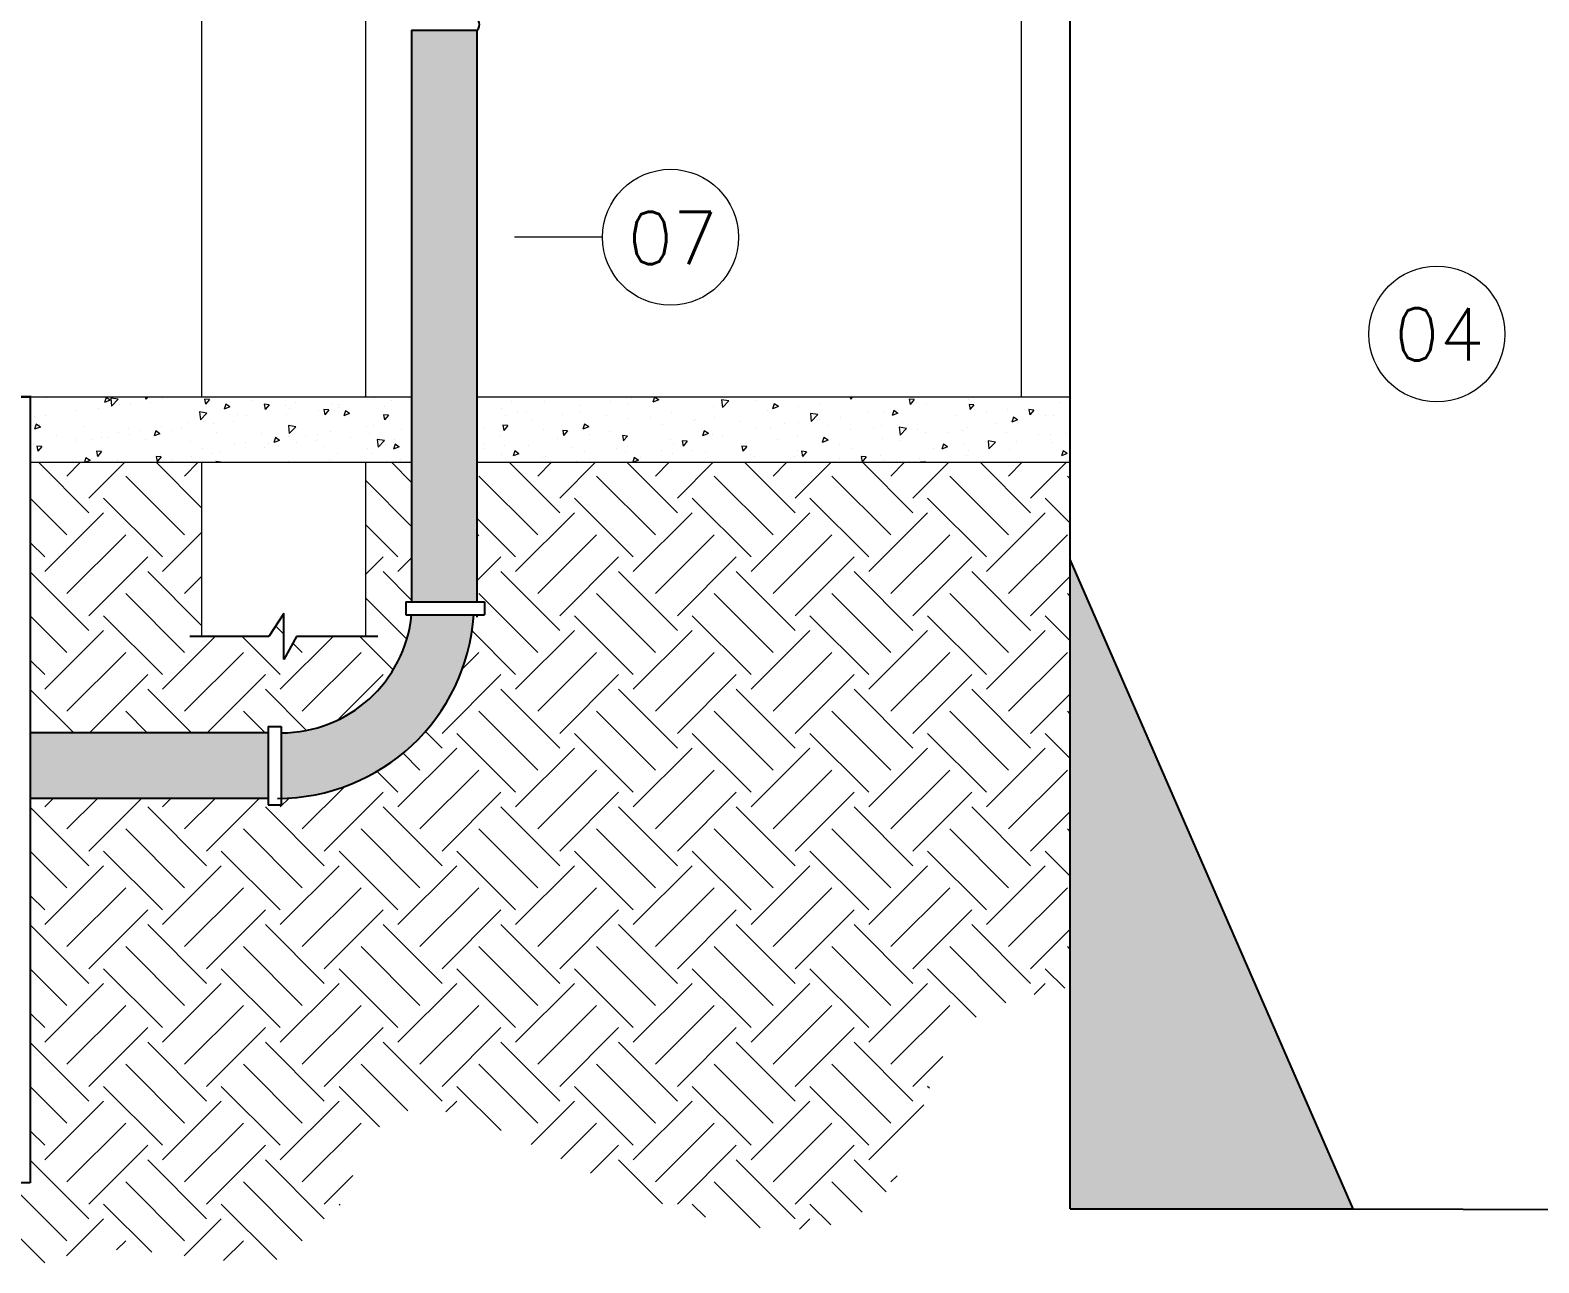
# Model space of a CAD drawing. Extents: x 2368 to 5238, y 905 to 1916.
# Drawn here: x 2371.628 to 2376.232, y 905.723 to 909.487 of the extents above; entities that cross this region are included whole.
import ezdxf

# ---------------------------------------------------------------- set-up
doc = ezdxf.new("R2010")
doc.units = 0
doc.header["$LTSCALE"] = 10
doc.layers.get('0').update_dxf_attribs({"linetype": 'CONTINUOUS'})
doc.layers.add('alvenaria', color=2, linetype='CONTINUOUS', lineweight=15)
doc.layers.add('TEXTO', color=2, linetype='CONTINUOUS', lineweight=15)
doc.layers.add('Caixa de Passagem', color=1, linetype='CONTINUOUS')
doc.layers.add('ELETRODUTO', color=150, linetype='CONTINUOUS')
doc.styles.add('CP', font='simplex.shx')

msp = doc.modelspace()

# ---------------------------------------------------------------- hatches: boundary and pattern name
h = msp.add_hatch(color=210)
h.dxf.hatch_style = 1
h.paths.add_polyline_path([(2375.6658, 917.612), (2374.8024, 917.612), (2374.8024, 915.6304)])
h.paths.add_polyline_path([(2374.8024, 907.8703), (2374.8024, 905.8887), (2375.6658, 905.8887)])
h = msp.add_hatch(color=8)
h.dxf.hatch_style = 1
h.set_gradient(color1=(99, 100, 102), name='CYLINDER')
h.paths.add_polyline_path([(2372.9924, 909.4867), (2372.7924, 909.4867), (2372.7924, 907.7412), (2372.9924, 907.7412)])
h = msp.add_hatch(color=8)
h.dxf.hatch_style = 1
h.set_gradient(color1=(99, 100, 102), name='CYLINDER')
h.paths.add_polyline_path([(2372.982, 907.7012), (2372.7923, 907.7012, -0.38517), (2372.3943, 907.3412), (2372.3943, 907.1414, 0.389475)])
h = msp.add_hatch(color=8)
h.dxf.hatch_style = 1
h.set_gradient(color1=(99, 100, 102), name='CYLINDER')
h.paths.add_polyline_path([(2372.3543, 907.3412), (2371.6288, 907.3412), (2371.6288, 907.1412), (2372.3543, 907.1412)])

# ---------------------------------------------------------------- linework, layer by layer
at = {"color": 210}
for p, q in [((2374.8024, 905.8887), (2374.8024, 917.612)), ((2375.6658, 905.8887), (2374.8024, 907.8703)), ((2374.8024, 905.8887), (2375.6658, 905.8887)), ((2375.6658, 905.8887), (2390.1802, 905.8302))]:
    msp.add_line(p, q, dxfattribs=at)
at = {"color": 244, "linetype": 'Continuous', "lineweight": 20, "true_color": 0x991b1e}
for p, q in [((2371.8076, 908.0133), (2371.6533, 908.1676)), ((2371.7402, 908.1255), (2371.7823, 908.1676)), ((2371.8076, 908.0582), (2371.917, 908.1676)), ((2372.1524, 908.0277), (2372.0125, 908.1676)), ((2372.0994, 908.1255), (2372.1415, 908.1676)), ((2372.7924, 908.1061), (2372.7309, 908.1676)), ((2372.9924, 908.1654), (2372.9946, 908.1676)), ((2373.2444, 908.0133), (2373.0901, 908.1676)), ((2373.1771, 908.1255), (2373.2191, 908.1676)), ((2373.2444, 908.0582), (2373.3538, 908.1676)), ((2373.6036, 908.0133), (2373.4493, 908.1676)), ((2373.5363, 908.1255), (2373.5783, 908.1676)), ((2373.6036, 908.0582), (2373.713, 908.1676)), ((2373.9628, 908.0133), (2373.8086, 908.1676)), ((2373.8955, 908.1255), (2373.9375, 908.1676)), ((2373.9628, 908.0582), (2374.0722, 908.1676)), ((2374.3221, 908.0133), (2374.1678, 908.1676)), ((2374.2547, 908.1255), (2374.2967, 908.1676)), ((2374.3221, 908.0582), (2374.4314, 908.1676)), ((2374.6813, 908.0133), (2374.527, 908.1676)), ((2374.6139, 908.1255), (2374.656, 908.1676)), ((2374.6813, 908.0582), (2374.7907, 908.1676)), ((2372.0994, 907.9459), (2371.9198, 908.1255)), ((2372.7924, 907.9714), (2372.6524, 908.1114)), ((2373.1771, 907.9459), (2372.9975, 908.1255)), ((2373.5363, 907.9459), (2373.3567, 908.1255)), ((2373.8955, 907.9459), (2373.7159, 908.1255)), ((2374.2547, 907.9459), (2374.0751, 908.1255)), ((2374.6139, 907.9459), (2374.4343, 908.1255)), ((2374.8024, 908.1167), (2374.7935, 908.1255)), ((2371.7402, 907.9459), (2371.6288, 908.0574)), ((2372.0321, 907.8786), (2371.8525, 908.0582)), ((2373.4689, 907.8786), (2373.2893, 908.0582)), ((2373.8281, 907.8786), (2373.6485, 908.0582)), ((2374.1874, 907.8786), (2374.0077, 908.0582)), ((2374.5466, 907.8786), (2374.367, 908.0582)), ((2374.8024, 907.9819), (2374.7262, 908.0582)), ((2371.6729, 907.8337), (2371.8525, 908.0133)), ((2373.1097, 907.8337), (2373.2893, 908.0133)), ((2373.4689, 907.8337), (2373.6485, 908.0133)), ((2373.8281, 907.8337), (2374.0077, 908.0133)), ((2374.1874, 907.8337), (2374.367, 908.0133)), ((2374.5466, 907.8337), (2374.7262, 908.0133)), ((2372.7505, 907.8786), (2372.6524, 907.9767)), ((2373.1097, 907.8786), (2372.9924, 907.9959)), ((2371.6729, 907.8786), (2371.6288, 907.9227)), ((2371.7402, 907.7663), (2371.9198, 907.9459)), ((2372.0321, 907.8337), (2372.1524, 907.954)), ((2372.9924, 907.9409), (2372.9975, 907.9459)), ((2373.1771, 907.7663), (2373.3567, 907.9459)), ((2373.5363, 907.7663), (2373.7159, 907.9459)), ((2373.8955, 907.7663), (2374.0751, 907.9459)), ((2374.2547, 907.7663), (2374.4343, 907.9459)), ((2374.6139, 907.7663), (2374.7935, 907.9459)), ((2371.8076, 907.699), (2371.9872, 907.8786)), ((2372.6524, 907.8254), (2372.7056, 907.8786)), ((2372.7505, 907.8337), (2372.7924, 907.8756)), ((2372.9924, 907.8062), (2373.0648, 907.8786)), ((2373.2444, 907.699), (2373.424, 907.8786)), ((2373.6036, 907.699), (2373.7832, 907.8786)), ((2373.9628, 907.699), (2374.1425, 907.8786)), ((2374.3221, 907.699), (2374.5017, 907.8786)), ((2371.8076, 907.6541), (2371.6288, 907.8329)), ((2372.1524, 907.6685), (2371.9872, 907.8337)), ((2372.7924, 907.7469), (2372.7056, 907.8337)), ((2373.2444, 907.6541), (2373.0648, 907.8337)), ((2373.6036, 907.6541), (2373.424, 907.8337)), ((2373.9628, 907.6541), (2373.7832, 907.8337)), ((2374.3221, 907.6541), (2374.1425, 907.8337)), ((2374.6813, 907.6541), (2374.5017, 907.8337)), ((2372.0994, 907.7663), (2372.1524, 907.8193)), ((2374.6813, 907.699), (2374.8024, 907.8201)), ((2372.0994, 907.5867), (2371.9198, 907.7663)), ((2372.7776, 907.627), (2372.6524, 907.7522)), ((2373.1771, 907.5867), (2372.9975, 907.7663)), ((2373.5363, 907.5867), (2373.3567, 907.7663)), ((2373.8955, 907.5867), (2373.7159, 907.7663)), ((2374.2547, 907.5867), (2374.0751, 907.7663)), ((2374.6139, 907.5867), (2374.4343, 907.7663)), ((2374.8024, 907.7574), (2374.7935, 907.7663)), ((2371.7402, 907.5867), (2371.6288, 907.6982)), ((2372.0321, 907.5194), (2371.8525, 907.699)), ((2373.4689, 907.5194), (2373.2893, 907.699)), ((2373.8281, 907.5194), (2373.6485, 907.699)), ((2374.1874, 907.5194), (2374.0077, 907.699)), ((2374.5466, 907.5194), (2374.367, 907.699)), ((2374.8024, 907.6227), (2374.7262, 907.699)), ((2371.6729, 907.4745), (2371.8525, 907.6541)), ((2372.4024, 907.643), (2372.3775, 907.6679)), ((2373.1097, 907.5194), (2372.9767, 907.6524)), ((2373.1097, 907.4745), (2373.2893, 907.6541)), ((2373.4689, 907.4745), (2373.6485, 907.6541)), ((2373.8281, 907.4745), (2374.0077, 907.6541)), ((2374.1874, 907.4745), (2374.367, 907.6541)), ((2374.5466, 907.4745), (2374.7262, 907.6541)), ((2372.0321, 907.4745), (2372.1934, 907.6358)), ((2372.3913, 907.5194), (2372.2749, 907.6358)), ((2372.3913, 907.4745), (2372.5526, 907.6358)), ((2372.4587, 907.5867), (2372.4299, 907.6155)), ((2372.7362, 907.5337), (2372.6341, 907.6358)), ((2371.6729, 907.5194), (2371.6288, 907.5635)), ((2371.7402, 907.4071), (2371.9198, 907.5867)), ((2372.0994, 907.4071), (2372.2791, 907.5867)), ((2372.4587, 907.4071), (2372.6383, 907.5867)), ((2372.9473, 907.5366), (2372.9975, 907.5867)), ((2373.1771, 907.4071), (2373.3567, 907.5867)), ((2373.5363, 907.4071), (2373.7159, 907.5867)), ((2373.8955, 907.4071), (2374.0751, 907.5867)), ((2374.2547, 907.4071), (2374.4343, 907.5867)), ((2374.6139, 907.4071), (2374.7935, 907.5867)), ((2371.809, 907.3412), (2371.9872, 907.5194)), ((2372.1682, 907.3412), (2372.3464, 907.5194)), ((2372.5663, 907.38), (2372.7056, 907.5194)), ((2372.8852, 907.3398), (2373.0648, 907.5194)), ((2373.2444, 907.3398), (2373.424, 907.5194)), ((2373.6036, 907.3398), (2373.7832, 907.5194)), ((2373.9628, 907.3398), (2374.1425, 907.5194)), ((2374.3221, 907.3398), (2374.5017, 907.5194)), ((2371.7613, 907.3412), (2371.6288, 907.4737)), ((2372.1205, 907.3412), (2371.9872, 907.4745)), ((2372.4721, 907.3488), (2372.3464, 907.4745)), ((2373.2444, 907.2949), (2373.0648, 907.4745)), ((2373.6036, 907.2949), (2373.424, 907.4745)), ((2373.9628, 907.2949), (2373.7832, 907.4745)), ((2374.3221, 907.2949), (2374.1425, 907.4745)), ((2374.6813, 907.2949), (2374.5017, 907.4745)), ((2374.6813, 907.3398), (2374.8024, 907.4609)), ((2371.9858, 907.3412), (2371.9198, 907.4071)), ((2372.345, 907.3412), (2372.2791, 907.4071)), ((2373.1771, 907.2275), (2372.9975, 907.4071)), ((2373.5363, 907.2275), (2373.3567, 907.4071)), ((2373.8955, 907.2275), (2373.7159, 907.4071)), ((2374.2547, 907.2275), (2374.0751, 907.4071)), ((2374.6139, 907.2275), (2374.4343, 907.4071)), ((2374.8024, 907.3982), (2374.7935, 907.4071)), ((2372.8852, 907.2949), (2372.8344, 907.3457)), ((2373.1097, 907.1602), (2372.9301, 907.3398)), ((2373.4689, 907.1602), (2373.2893, 907.3398)), ((2373.8281, 907.1602), (2373.6485, 907.3398)), ((2374.1874, 907.1602), (2374.0077, 907.3398)), ((2374.5466, 907.1602), (2374.367, 907.3398)), ((2374.8024, 907.2635), (2374.7262, 907.3398)), ((2372.7505, 907.1153), (2372.9301, 907.2949)), ((2372.8179, 907.2275), (2372.7661, 907.2793)), ((2373.1097, 907.1153), (2373.2893, 907.2949)), ((2373.4689, 907.1153), (2373.6485, 907.2949)), ((2373.8281, 907.1153), (2374.0077, 907.2949)), ((2374.1874, 907.1153), (2374.367, 907.2949)), ((2374.5466, 907.1153), (2374.7262, 907.2949)), ((2372.8179, 907.0479), (2372.9975, 907.2275)), ((2373.1771, 907.0479), (2373.3567, 907.2275)), ((2373.5363, 907.0479), (2373.7159, 907.2275)), ((2373.8955, 907.0479), (2374.0751, 907.2275)), ((2374.2547, 907.0479), (2374.4343, 907.2275)), ((2374.6139, 907.0479), (2374.7935, 907.2275)), ((2372.7505, 907.1602), (2372.6869, 907.2238)), ((2371.6729, 907.1153), (2371.6988, 907.1412)), ((2371.7402, 907.0479), (2371.8335, 907.1412)), ((2371.8076, 906.9806), (2371.9682, 907.1412)), ((2372.0321, 907.1153), (2372.058, 907.1412)), ((2372.0994, 907.0479), (2372.1927, 907.1412)), ((2372.1668, 906.9806), (2372.3274, 907.1412)), ((2372.3913, 907.1153), (2372.4184, 907.1423)), ((2372.4587, 907.0479), (2372.5881, 907.1773)), ((2372.526, 906.9806), (2372.7056, 907.1602)), ((2372.8852, 906.9806), (2373.0648, 907.1602)), ((2373.2444, 906.9806), (2373.424, 907.1602)), ((2373.6036, 906.9806), (2373.7832, 907.1602)), ((2373.9628, 906.9806), (2374.1425, 907.1602)), ((2374.3221, 906.9806), (2374.5017, 907.1602)), ((2371.8076, 906.9357), (2371.6288, 907.1145)), ((2372.1668, 906.9357), (2371.9872, 907.1153)), ((2372.526, 906.9357), (2372.3464, 907.1153)), ((2372.8852, 906.9357), (2372.7056, 907.1153)), ((2373.2444, 906.9357), (2373.0648, 907.1153)), ((2373.6036, 906.9357), (2373.424, 907.1153)), ((2373.9628, 906.9357), (2373.7832, 907.1153)), ((2374.3221, 906.9357), (2374.1425, 907.1153)), ((2374.6813, 906.9357), (2374.5017, 907.1153)), ((2374.6813, 906.9806), (2374.8024, 907.1017)), ((2372.0994, 906.8683), (2371.9198, 907.0479)), ((2372.4587, 906.8683), (2372.2791, 907.0479)), ((2372.8179, 906.8683), (2372.6383, 907.0479)), ((2373.1771, 906.8683), (2372.9975, 907.0479)), ((2373.5363, 906.8683), (2373.3567, 907.0479)), ((2373.8955, 906.8683), (2373.7159, 907.0479)), ((2374.2547, 906.8683), (2374.0751, 907.0479)), ((2374.6139, 906.8683), (2374.4343, 907.0479)), ((2374.8024, 907.039), (2374.7935, 907.0479)), ((2371.7402, 906.8683), (2371.6288, 906.9798)), ((2372.0321, 906.801), (2371.8525, 906.9806)), ((2372.3913, 906.801), (2372.2117, 906.9806)), ((2372.7505, 906.801), (2372.5709, 906.9806)), ((2373.1097, 906.801), (2372.9301, 906.9806)), ((2373.4689, 906.801), (2373.2893, 906.9806)), ((2373.8281, 906.801), (2373.6485, 906.9806)), ((2374.1874, 906.801), (2374.0077, 906.9806)), ((2374.5466, 906.801), (2374.367, 906.9806)), ((2374.8024, 906.9043), (2374.7262, 906.9806)), ((2371.6729, 906.7561), (2371.8525, 906.9357)), ((2372.0321, 906.7561), (2372.2117, 906.9357)), ((2372.3913, 906.7561), (2372.5709, 906.9357)), ((2372.7505, 906.7561), (2372.9301, 906.9357)), ((2373.1097, 906.7561), (2373.2893, 906.9357)), ((2373.4689, 906.7561), (2373.6485, 906.9357)), ((2373.8281, 906.7561), (2374.0077, 906.9357)), ((2374.1874, 906.7561), (2374.367, 906.9357)), ((2374.5466, 906.7561), (2374.7262, 906.9357)), ((2371.7402, 906.6887), (2371.9198, 906.8683)), ((2372.0994, 906.6887), (2372.2791, 906.8683)), ((2372.4587, 906.6887), (2372.6383, 906.8683)), ((2372.8179, 906.6887), (2372.9975, 906.8683)), ((2373.1771, 906.6887), (2373.3567, 906.8683)), ((2373.5363, 906.6887), (2373.7159, 906.8683)), ((2373.8955, 906.6887), (2374.0751, 906.8683)), ((2374.2547, 906.6887), (2374.4343, 906.8683)), ((2374.6139, 906.6887), (2374.7935, 906.8683)), ((2371.6729, 906.801), (2371.6288, 906.8451)), ((2371.8076, 906.6213), (2371.9872, 906.801)), ((2372.1668, 906.6213), (2372.3464, 906.801)), ((2372.526, 906.6213), (2372.7056, 906.801)), ((2372.8852, 906.6213), (2373.0648, 906.801)), ((2373.2444, 906.6213), (2373.424, 906.801)), ((2373.6036, 906.6213), (2373.7832, 906.801)), ((2373.9628, 906.6213), (2374.1425, 906.801)), ((2374.3221, 906.6213), (2374.5017, 906.801)), ((2371.8076, 906.5764), (2371.6288, 906.7553)), ((2372.1668, 906.5764), (2371.9872, 906.7561)), ((2372.526, 906.5764), (2372.3464, 906.7561)), ((2372.8852, 906.5764), (2372.7056, 906.7561)), ((2373.2444, 906.5764), (2373.0648, 906.7561)), ((2373.6036, 906.5764), (2373.424, 906.7561)), ((2373.9628, 906.5764), (2373.7832, 906.7561)), ((2374.3221, 906.5764), (2374.1425, 906.7561)), ((2374.6813, 906.5764), (2374.5017, 906.7561)), ((2374.6813, 906.6213), (2374.8024, 906.7425)), ((2372.0994, 906.5091), (2371.9198, 906.6887)), ((2372.4587, 906.5091), (2372.2791, 906.6887)), ((2372.8179, 906.5091), (2372.6383, 906.6887)), ((2373.1771, 906.5091), (2372.9975, 906.6887)), ((2373.5363, 906.5091), (2373.3567, 906.6887)), ((2373.8955, 906.5091), (2373.7159, 906.6887)), ((2374.2547, 906.5091), (2374.0751, 906.6887)), ((2374.6055, 906.5176), (2374.4343, 906.6887)), ((2374.8024, 906.6798), (2374.7935, 906.6887)), ((2371.7402, 906.5091), (2371.6288, 906.6206)), ((2372.0321, 906.4417), (2371.8525, 906.6213)), ((2372.3913, 906.4417), (2372.2117, 906.6213)), ((2372.7505, 906.4417), (2372.5709, 906.6213)), ((2373.1097, 906.4417), (2372.9301, 906.6213)), ((2373.4689, 906.4417), (2373.2893, 906.6213)), ((2373.8281, 906.4417), (2373.6485, 906.6213)), ((2374.1874, 906.4417), (2374.0077, 906.6213)), ((2374.515, 906.4733), (2374.367, 906.6213)), ((2374.7854, 906.5621), (2374.7262, 906.6213)), ((2371.6729, 906.3968), (2371.8525, 906.5764)), ((2372.0321, 906.3968), (2372.2117, 906.5764)), ((2372.3913, 906.3968), (2372.5709, 906.5764)), ((2372.7505, 906.3968), (2372.9301, 906.5764)), ((2373.1097, 906.3968), (2373.2893, 906.5764)), ((2373.4689, 906.3968), (2373.6485, 906.5764)), ((2373.8281, 906.3968), (2374.0077, 906.5764)), ((2374.1874, 906.3968), (2374.367, 906.5764)), ((2374.6924, 906.5427), (2374.7262, 906.5764)), ((2371.7402, 906.3295), (2371.9198, 906.5091)), ((2372.0994, 906.3295), (2372.2791, 906.5091)), ((2372.4587, 906.3295), (2372.6383, 906.5091)), ((2372.8179, 906.3295), (2372.9975, 906.5091)), ((2373.1771, 906.3295), (2373.3567, 906.5091)), ((2373.5363, 906.3295), (2373.7159, 906.5091)), ((2373.8955, 906.3295), (2374.0751, 906.5091)), ((2374.2547, 906.3295), (2374.4343, 906.5091)), ((2371.6729, 906.4417), (2371.6288, 906.4859)), ((2371.8076, 906.2621), (2371.9872, 906.4417)), ((2372.1668, 906.2621), (2372.3464, 906.4417)), ((2372.526, 906.2621), (2372.7056, 906.4417)), ((2372.8852, 906.2621), (2373.0648, 906.4417)), ((2373.2444, 906.2621), (2373.424, 906.4417)), ((2373.6036, 906.2621), (2373.7832, 906.4417)), ((2373.9628, 906.2621), (2374.1425, 906.4417)), ((2371.8076, 906.2172), (2371.6288, 906.3961)), ((2372.1668, 906.2172), (2371.9872, 906.3968)), ((2372.526, 906.2172), (2372.3464, 906.3968)), ((2372.8852, 906.2172), (2372.7056, 906.3968)), ((2373.2444, 906.2172), (2373.0648, 906.3968)), ((2373.6036, 906.2172), (2373.424, 906.3968)), ((2373.9628, 906.2172), (2373.7832, 906.3968)), ((2374.3221, 906.2172), (2374.1425, 906.3968)), ((2374.3221, 906.2621), (2374.413, 906.3531)), ((2372.0994, 906.1499), (2371.9198, 906.3295)), ((2372.4587, 906.1499), (2372.2791, 906.3295)), ((2372.7804, 906.1874), (2372.6383, 906.3295)), ((2373.1771, 906.1499), (2372.9975, 906.3295)), ((2373.5363, 906.1499), (2373.3567, 906.3295)), ((2373.8955, 906.1499), (2373.7159, 906.3295)), ((2374.2547, 906.1499), (2374.0751, 906.3295)), ((2371.7402, 906.1499), (2371.6288, 906.2614)), ((2372.0321, 906.0825), (2371.8525, 906.2621)), ((2372.3913, 906.0825), (2372.2117, 906.2621)), ((2372.6946, 906.1384), (2372.5709, 906.2621)), ((2373.0654, 906.1269), (2372.9301, 906.2621)), ((2373.4689, 906.0825), (2373.2893, 906.2621)), ((2373.8281, 906.0825), (2373.6485, 906.2621)), ((2374.1874, 906.0825), (2374.0077, 906.2621)), ((2374.3726, 906.2565), (2374.367, 906.2621)), ((2371.6729, 906.0376), (2371.8525, 906.2172)), ((2372.0321, 906.0376), (2372.2117, 906.2172)), ((2372.3913, 906.0376), (2372.5709, 906.2172)), ((2372.8973, 906.1844), (2372.9301, 906.2172)), ((2373.1568, 906.0848), (2373.2893, 906.2172)), ((2373.4689, 906.0376), (2373.6485, 906.2172)), ((2373.8281, 906.0376), (2374.0077, 906.2172)), ((2374.1874, 906.0376), (2374.3557, 906.206)), ((2371.6729, 906.0825), (2371.6288, 906.1267)), ((2371.7402, 905.9703), (2371.9198, 906.1499)), ((2372.0994, 905.9703), (2372.2791, 906.1499)), ((2372.4587, 905.9703), (2372.6383, 906.1499)), ((2373.2474, 906.0406), (2373.3567, 906.1499)), ((2373.5363, 905.9703), (2373.7159, 906.1499)), ((2373.8955, 905.9703), (2374.0751, 906.1499)), ((2371.8076, 905.9029), (2371.9872, 906.0825)), ((2372.1668, 905.9029), (2372.3464, 906.0825)), ((2373.3381, 905.9966), (2373.424, 906.0825)), ((2373.6036, 905.9029), (2373.7832, 906.0825)), ((2373.9628, 905.9029), (2374.1425, 906.0825)), ((2371.8076, 905.858), (2371.6288, 906.0369)), ((2372.1668, 905.858), (2371.9872, 906.0376)), ((2372.526, 905.858), (2372.3464, 906.0376)), ((2373.558, 905.9036), (2373.424, 906.0376)), ((2373.9628, 905.858), (2373.7832, 906.0376)), ((2374.2401, 905.94), (2374.1425, 906.0376)), ((2372.526, 905.9029), (2372.6135, 905.9904)), ((2374.2547, 905.9703), (2374.2738, 905.9893)), ((2371.7402, 905.7907), (2371.5633, 905.9676)), ((2372.0994, 905.7907), (2371.9198, 905.9703)), ((2372.4587, 905.7907), (2372.2791, 905.9703)), ((2373.8558, 905.8304), (2373.7159, 905.9703)), ((2374.1673, 905.8781), (2374.0751, 905.9703)), ((2371.6729, 905.7233), (2371.4933, 905.9029)), ((2371.9992, 905.7563), (2371.8525, 905.9029)), ((2372.3813, 905.7333), (2372.2117, 905.9029)), ((2372.5742, 905.8996), (2372.5709, 905.9029)), ((2373.6888, 905.8627), (2373.6485, 905.9029)), ((2374.0712, 905.8395), (2374.0077, 905.9029)), ((2371.7396, 905.7451), (2371.8525, 905.858)), ((2372.098, 905.7443), (2372.2117, 905.858)), ((2373.9757, 905.826), (2374.0077, 905.858)), ((2371.8921, 905.763), (2371.9198, 905.7907)), ((2372.2186, 905.7303), (2372.2791, 905.7907))]:
    msp.add_line(p, q, dxfattribs=at)
at = {"color": 1}
for p, q in [((2372.4024, 907.706), (2372.3565, 907.6358)), ((2372.4024, 907.5656), (2372.4024, 907.706)), ((2372.3565, 907.6358), (2372.1151, 907.6358)), ((2372.1151, 907.6358), (2372.1151, 907.6358)), ((2372.4411, 907.6358), (2372.4024, 907.5656)), ((2372.6893, 907.6358), (2372.4411, 907.6358))]:
    msp.add_line(p, q, dxfattribs=at)
at = {"color": 200}
msp.add_arc((2372.9729, 909.5045), 0.0265, 317.5218, 67.5218, dxfattribs=at)
at = {"layer": 'alvenaria'}
for p, q in [((2372.1524, 908.3676), (2372.1524, 915.1676)), ((2372.6524, 908.3676), (2372.6524, 915.1676)), ((2374.6524, 913.7676), (2374.6524, 908.3676)), ((2372.1524, 907.6358), (2372.1524, 908.1676)), ((2372.6524, 907.6358), (2372.6524, 908.1676))]:
    msp.add_line(p, q, dxfattribs=at)
at = {"layer": 'alvenaria', "color": 52, "true_color": 0xc8c92d}
for p, q in [((2371.6313, 908.3676), (2372.7924, 908.3676)), ((2372.9924, 908.3676), (2374.8024, 908.3676)), ((2371.6288, 908.1676), (2372.7924, 908.1676)), ((2372.9924, 908.1676), (2374.8024, 908.1676))]:
    msp.add_line(p, q, dxfattribs=at)
at = {"layer": 'alvenaria', "color": 18, "linetype": 'Continuous', "true_color": 0x000000}
for p, q in [((2371.6781, 908.3641), (2371.6781, 908.3641)), ((2371.8603, 908.3655), (2371.8551, 908.3501)), ((2371.8729, 908.357), (2371.8551, 908.3502)), ((2371.8729, 908.357), (2371.8603, 908.3655)), ((2371.8742, 908.3634), (2371.877, 908.3392)), ((2371.8968, 908.3598), (2371.8742, 908.3633)), ((2371.8968, 908.3599), (2371.877, 908.3392)), ((2371.9014, 908.3425), (2371.9014, 908.3425)), ((2371.9333, 908.3428), (2371.9333, 908.3428)), ((2371.9797, 908.3676), (2371.981, 908.3604)), ((2371.987, 908.3676), (2371.9809, 908.3604)), ((2371.9968, 908.3511), (2371.9968, 908.3511)), ((2372.0313, 908.3661), (2372.0313, 908.3661)), ((2372.0333, 908.3616), (2372.0333, 908.3616)), ((2372.1754, 908.359), (2372.1602, 908.3604)), ((2372.1603, 908.3604), (2372.1632, 908.3445)), ((2372.1754, 908.359), (2372.1631, 908.3444)), ((2372.1669, 908.3604), (2372.1669, 908.3604)), ((2372.2253, 908.3452), (2372.2202, 908.3298)), ((2372.238, 908.3367), (2372.2202, 908.3298)), ((2372.2379, 908.3366), (2372.2253, 908.3452)), ((2372.3025, 908.3547), (2372.3025, 908.3547)), ((2372.3576, 908.3431), (2372.3424, 908.3444)), ((2372.3424, 908.3444), (2372.3454, 908.3285)), ((2372.3576, 908.3431), (2372.3453, 908.3285)), ((2372.4082, 908.3397), (2372.4082, 908.3397)), ((2372.4381, 908.3489), (2372.4381, 908.3489)), ((2372.5492, 908.3465), (2372.5492, 908.3465)), ((2372.5564, 908.3651), (2372.5564, 908.3651)), ((2372.5704, 908.3353), (2372.5704, 908.3353)), ((2372.5737, 908.3432), (2372.5737, 908.3432)), ((2372.6796, 908.3643), (2372.6796, 908.3643)), ((2372.7093, 908.3375), (2372.7093, 908.3375)), ((2372.7308, 908.3564), (2372.7308, 908.3564)), ((2373.0671, 908.333), (2373.0671, 908.333)), ((2373.0977, 908.3525), (2373.0977, 908.3525)), ((2373.1991, 908.352), (2373.1991, 908.352)), ((2373.3044, 908.3405), (2373.3044, 908.3405)), ((2373.4006, 908.3532), (2373.4006, 908.3532)), ((2373.4549, 908.3476), (2373.4549, 908.3476)), ((2373.4642, 908.3615), (2373.4642, 908.3615)), ((2373.5338, 908.366), (2373.5287, 908.3507)), ((2373.5465, 908.3576), (2373.5287, 908.3507)), ((2373.5465, 908.3575), (2373.5338, 908.366)), ((2373.7149, 908.3369), (2373.7149, 908.3369)), ((2373.7381, 908.3585), (2373.7409, 908.3344)), ((2373.7607, 908.355), (2373.7381, 908.3585)), ((2373.7607, 908.355), (2373.7409, 908.3344)), ((2373.8453, 908.3548), (2373.8453, 908.3548)), ((2373.8989, 908.3457), (2373.8937, 908.3304)), ((2373.9115, 908.3372), (2373.8937, 908.3304)), ((2373.9115, 908.3372), (2373.8989, 908.3457)), ((2373.9742, 908.3373), (2373.9742, 908.3373)), ((2374.0378, 908.3457), (2374.0378, 908.3457)), ((2374.1306, 908.3676), (2374.132, 908.3602)), ((2374.1381, 908.3676), (2374.1319, 908.3602)), ((2374.1982, 908.3668), (2374.1982, 908.3668)), ((2374.3264, 908.3588), (2374.3112, 908.3602)), ((2374.3112, 908.3602), (2374.3142, 908.3442)), ((2374.3264, 908.3588), (2374.3141, 908.3442)), ((2374.3332, 908.3486), (2374.3332, 908.3486)), ((2374.3648, 908.3425), (2374.3648, 908.3425)), ((2374.4931, 908.3587), (2374.4931, 908.3587)), ((2374.5085, 908.3429), (2374.4934, 908.3442)), ((2374.4934, 908.3442), (2374.4964, 908.3283)), ((2374.5085, 908.3429), (2374.4963, 908.3283)), ((2374.7718, 908.3509), (2374.7718, 908.3509)), ((2371.6427, 908.3084), (2371.6427, 908.3084)), ((2371.6766, 908.309), (2371.6766, 908.309)), ((2371.771, 908.3246), (2371.771, 908.3246)), ((2371.8371, 908.3301), (2371.8371, 908.3301)), ((2372.112, 908.2888), (2372.112, 908.2888)), ((2372.1453, 908.3213), (2372.1481, 908.2972)), ((2372.1679, 908.3178), (2372.1453, 908.3213)), ((2372.1679, 908.3178), (2372.1481, 908.2972)), ((2372.1585, 908.2933), (2372.1585, 908.2933)), ((2372.2502, 908.2931), (2372.2502, 908.2931)), ((2372.2601, 908.3143), (2372.2601, 908.3143)), ((2372.289, 908.3111), (2372.289, 908.3111)), ((2372.4106, 908.3142), (2372.4106, 908.3142)), ((2372.4209, 908.3302), (2372.4209, 908.3302)), ((2372.5068, 908.3269), (2372.5068, 908.3269)), ((2372.5397, 908.3272), (2372.5246, 908.3285)), ((2372.5246, 908.3285), (2372.5276, 908.3126)), ((2372.5397, 908.3272), (2372.5275, 908.3126)), ((2372.5903, 908.3248), (2372.5852, 908.3095)), ((2372.603, 908.3163), (2372.5852, 908.3095)), ((2372.603, 908.3163), (2372.5903, 908.3248)), ((2372.7068, 908.3126), (2372.7098, 908.2966)), ((2372.7219, 908.3112), (2372.7068, 908.3125)), ((2372.7219, 908.3112), (2372.7097, 908.2966)), ((2373.0804, 908.311), (2373.0804, 908.311)), ((2373.1161, 908.3203), (2373.1161, 908.3203)), ((2373.144, 908.3194), (2373.144, 908.3194)), ((2373.1586, 908.2967), (2373.1586, 908.2967)), ((2373.2517, 908.3146), (2373.2517, 908.3146)), ((2373.3067, 908.3222), (2373.3067, 908.3222)), ((2373.3873, 908.3088), (2373.3873, 908.3088)), ((2373.4547, 908.3016), (2373.4547, 908.3016)), ((2373.5228, 908.3031), (2373.5228, 908.3031)), ((2373.5866, 908.3206), (2373.5866, 908.3206)), ((2373.654, 908.2951), (2373.654, 908.2951)), ((2373.6584, 908.2974), (2373.6584, 908.2974)), ((2373.7176, 908.3035), (2373.7176, 908.3035)), ((2373.794, 908.2916), (2373.794, 908.2916)), ((2373.878, 908.3246), (2373.878, 908.3246)), ((2373.9296, 908.2859), (2373.9296, 908.2859)), ((2373.9741, 908.2893), (2373.9741, 908.2893)), ((2374.0092, 908.3165), (2374.012, 908.2924)), ((2374.0317, 908.313), (2374.0092, 908.3165)), ((2374.0317, 908.313), (2374.0119, 908.2924)), ((2374.0369, 908.2977), (2374.0369, 908.2977)), ((2374.1024, 908.3055), (2374.1024, 908.3055)), ((2374.185, 908.3232), (2374.185, 908.3232)), ((2374.2329, 908.3234), (2374.2329, 908.3234)), ((2374.2639, 908.3254), (2374.2587, 908.31)), ((2374.2765, 908.3169), (2374.2587, 908.31)), ((2374.2765, 908.3168), (2374.2639, 908.3254)), ((2374.2912, 908.2876), (2374.2912, 908.2876)), ((2374.4516, 908.3088), (2374.4516, 908.3088)), ((2374.5478, 908.3214), (2374.5478, 908.3214)), ((2374.6114, 908.3298), (2374.6114, 908.3298)), ((2374.6204, 908.2921), (2374.6204, 908.2921)), ((2374.6289, 908.305), (2374.6238, 908.2897)), ((2374.6416, 908.2965), (2374.6238, 908.2897)), ((2374.6415, 908.2965), (2374.6289, 908.305)), ((2374.6907, 908.3269), (2374.6755, 908.3283)), ((2374.6756, 908.3283), (2374.6785, 908.3124)), ((2374.6907, 908.3269), (2374.6785, 908.3124)), ((2374.7264, 908.3106), (2374.7264, 908.3106)), ((2374.7523, 908.3111), (2374.7523, 908.3111)), ((2371.6469, 908.2836), (2371.6417, 908.2682)), ((2371.6595, 908.2751), (2371.6417, 908.2683)), ((2371.6595, 908.2751), (2371.6469, 908.2836)), ((2371.6561, 908.2826), (2371.6561, 908.2826)), ((2371.7096, 908.2485), (2371.7096, 908.2485)), ((2371.7679, 908.2401), (2371.7679, 908.2401)), ((2371.7917, 908.2768), (2371.7917, 908.2768)), ((2371.8452, 908.2427), (2371.8452, 908.2427)), ((2371.8664, 908.2426), (2371.8664, 908.2426)), ((2371.8983, 908.258), (2371.8983, 908.258)), ((2371.9273, 908.2711), (2371.9273, 908.2711)), ((2371.93, 908.251), (2371.93, 908.251)), ((2371.9638, 908.2634), (2371.9638, 908.2634)), ((2372.0119, 908.2632), (2372.0067, 908.2479)), ((2372.0245, 908.2547), (2372.0068, 908.2479)), ((2372.0245, 908.2547), (2372.0119, 908.2632)), ((2372.0302, 908.277), (2372.0302, 908.277)), ((2372.0629, 908.2654), (2372.0629, 908.2654)), ((2372.0904, 908.2721), (2372.0904, 908.2721)), ((2372.1866, 908.2847), (2372.1866, 908.2847)), ((2372.1984, 908.2597), (2372.1984, 908.2597)), ((2372.334, 908.2539), (2372.334, 908.2539)), ((2372.3769, 908.2429), (2372.3718, 908.2275)), ((2372.3896, 908.2344), (2372.3769, 908.2429)), ((2372.4164, 908.2793), (2372.4192, 908.2552)), ((2372.4389, 908.2757), (2372.4164, 908.2792)), ((2372.4178, 908.2456), (2372.4178, 908.2456)), ((2372.4389, 908.2758), (2372.4191, 908.2552)), ((2372.4696, 908.2482), (2372.4696, 908.2482)), ((2372.5052, 908.2508), (2372.5052, 908.2508)), ((2372.5461, 908.2619), (2372.5461, 908.2619)), ((2372.6052, 908.2425), (2372.6052, 908.2425)), ((2372.6534, 908.2762), (2372.6534, 908.2762)), ((2372.664, 908.2562), (2372.664, 908.2562)), ((2372.6765, 908.2798), (2372.6765, 908.2798)), ((2372.7602, 908.2689), (2372.7602, 908.2689)), ((2373.0105, 908.2713), (2373.0105, 908.2713)), ((2373.064, 908.2484), (2373.064, 908.2484)), ((2373.0863, 908.2793), (2373.0711, 908.2807)), ((2373.0712, 908.2807), (2373.0741, 908.2648)), ((2373.0863, 908.2793), (2373.0741, 908.2648)), ((2373.196, 908.2675), (2373.196, 908.2675)), ((2373.2376, 908.2403), (2373.2376, 908.2403)), ((2373.2685, 908.2634), (2373.2533, 908.2647)), ((2373.2534, 908.2647), (2373.2563, 908.2488)), ((2373.2685, 908.2634), (2373.2562, 908.2488)), ((2373.3204, 908.2841), (2373.3153, 908.2688)), ((2373.3331, 908.2756), (2373.3153, 908.2688)), ((2373.333, 908.2756), (2373.3204, 908.2841)), ((2373.3243, 908.2837), (2373.3243, 908.2837)), ((2373.3338, 908.253), (2373.3338, 908.253)), ((2373.3974, 908.2614), (2373.3974, 908.2614)), ((2373.4507, 908.2475), (2373.4355, 908.2488)), ((2373.4356, 908.2488), (2373.4385, 908.2329)), ((2373.4507, 908.2475), (2373.4384, 908.2329)), ((2373.5578, 908.2825), (2373.5578, 908.2825)), ((2373.6854, 908.2638), (2373.6803, 908.2484)), ((2373.6981, 908.2553), (2373.6803, 908.2485)), ((2373.6981, 908.2553), (2373.6854, 908.2638)), ((2373.7118, 908.2524), (2373.7118, 908.2524)), ((2373.7406, 908.2469), (2373.7406, 908.2469)), ((2373.8422, 908.2702), (2373.8422, 908.2702)), ((2373.8888, 908.2723), (2373.8888, 908.2723)), ((2373.971, 908.2455), (2373.971, 908.2455)), ((2374.0505, 908.2434), (2374.0453, 908.2281)), ((2374.0631, 908.2349), (2374.0505, 908.2434)), ((2374.0652, 908.2802), (2374.0652, 908.2802)), ((2374.1314, 908.2666), (2374.1314, 908.2666)), ((2374.2008, 908.2745), (2374.2008, 908.2745)), ((2374.2276, 908.2793), (2374.2276, 908.2793)), ((2374.2802, 908.2745), (2374.283, 908.2503)), ((2374.3028, 908.2709), (2374.2802, 908.2744)), ((2374.3028, 908.2709), (2374.283, 908.2503)), ((2374.3364, 908.2687), (2374.3364, 908.2687)), ((2374.3617, 908.2579), (2374.3617, 908.2579)), ((2374.4302, 908.2597), (2374.4302, 908.2597)), ((2374.472, 908.263), (2374.472, 908.263)), ((2374.49, 908.2742), (2374.49, 908.2742)), ((2374.5783, 908.2851), (2374.5783, 908.2851)), ((2374.6076, 908.2573), (2374.6076, 908.2573)), ((2374.7049, 908.2507), (2374.7049, 908.2507)), ((2374.7432, 908.2515), (2374.7432, 908.2515)), ((2374.7873, 908.2548), (2374.7873, 908.2548)), ((2374.8011, 908.2634), (2374.8011, 908.2634)), ((2371.6396, 908.2238), (2371.6396, 908.2238)), ((2371.6641, 908.2158), (2371.6489, 908.2171)), ((2371.649, 908.2171), (2371.6519, 908.2012)), ((2371.6641, 908.2158), (2371.6518, 908.2012)), ((2371.6676, 908.2126), (2371.6676, 908.2126)), ((2371.7702, 908.2299), (2371.7702, 908.2299)), ((2371.8157, 908.238), (2371.8157, 908.238)), ((2371.8463, 908.1999), (2371.8311, 908.2012)), ((2371.8311, 908.2012), (2371.8341, 908.1853)), ((2371.8463, 908.1999), (2371.834, 908.1853)), ((2371.9808, 908.237), (2371.9808, 908.237)), ((2372.1164, 908.2313), (2372.1164, 908.2313)), ((2372.1555, 908.2087), (2372.1555, 908.2087)), ((2372.209, 908.1999), (2372.209, 908.1999)), ((2372.252, 908.2255), (2372.252, 908.2255)), ((2372.2859, 908.2266), (2372.2859, 908.2266)), ((2372.3438, 908.214), (2372.3438, 908.214)), ((2372.3571, 908.2254), (2372.3571, 908.2254)), ((2372.3896, 908.2344), (2372.3718, 908.2276)), ((2372.3876, 908.2198), (2372.3876, 908.2198)), ((2372.44, 908.2267), (2372.44, 908.2267)), ((2372.5036, 908.2351), (2372.5036, 908.2351)), ((2372.5232, 908.2141), (2372.5232, 908.2141)), ((2372.5661, 908.195), (2372.5661, 908.195)), ((2372.6588, 908.2084), (2372.6588, 908.2084)), ((2372.6734, 908.1952), (2372.6734, 908.1952)), ((2372.6874, 908.2372), (2372.6902, 908.2131)), ((2372.71, 908.2337), (2372.6874, 908.2372)), ((2372.71, 908.2337), (2372.6902, 908.2131)), ((2372.7142, 908.2205), (2372.7142, 908.2205)), ((2372.742, 908.2225), (2372.7368, 908.2072)), ((2372.7546, 908.2141), (2372.7368, 908.2072)), ((2372.7408, 908.2367), (2372.7408, 908.2367)), ((2372.7546, 908.214), (2372.742, 908.2225)), ((2373.012, 908.2253), (2373.012, 908.2253)), ((2373.0136, 908.2108), (2373.0136, 908.2108)), ((2373.0772, 908.2192), (2373.0772, 908.2192)), ((2373.107, 908.2022), (2373.1018, 908.1869)), ((2373.1196, 908.1937), (2373.1019, 908.1869)), ((2373.1196, 908.1937), (2373.107, 908.2022)), ((2373.1476, 908.2196), (2373.1476, 908.2196)), ((2373.2832, 908.2138), (2373.2832, 908.2138)), ((2373.3212, 908.1992), (2373.3212, 908.1992)), ((2373.4188, 908.2081), (2373.4188, 908.2081)), ((2373.4444, 908.196), (2373.4444, 908.196)), ((2373.4516, 908.217), (2373.4516, 908.217)), ((2373.5543, 908.2024), (2373.5543, 908.2024)), ((2373.5835, 908.2361), (2373.5835, 908.2361)), ((2373.5872, 908.195), (2373.5872, 908.195)), ((2373.5925, 908.2215), (2373.5925, 908.2215)), ((2373.6329, 908.2315), (2373.6177, 908.2329)), ((2373.6177, 908.2329), (2373.6207, 908.2169)), ((2373.6329, 908.2315), (2373.6206, 908.2169)), ((2373.6508, 908.2033), (2373.6508, 908.2033)), ((2373.6899, 908.1966), (2373.6899, 908.1966)), ((2373.815, 908.2156), (2373.7999, 908.2169)), ((2373.7999, 908.2169), (2373.8029, 908.201)), ((2373.815, 908.2156), (2373.8028, 908.201)), ((2373.8112, 908.2245), (2373.8112, 908.2245)), ((2373.9074, 908.2371), (2373.9074, 908.2371)), ((2373.9711, 908.2047), (2373.9711, 908.2047)), ((2373.9972, 908.1996), (2373.982, 908.201)), ((2373.9821, 908.201), (2373.985, 908.1851)), ((2373.9972, 908.1996), (2373.985, 908.1851)), ((2374.0631, 908.2349), (2374.0453, 908.2281)), ((2374.0994, 908.221), (2374.0994, 908.221)), ((2374.1339, 908.2088), (2374.1339, 908.2088)), ((2374.2298, 908.2389), (2374.2298, 908.2389)), ((2374.282, 908.2343), (2374.282, 908.2343)), ((2374.3847, 908.2086), (2374.3847, 908.2086)), ((2374.4155, 908.2231), (2374.4104, 908.2077)), ((2374.4281, 908.2146), (2374.4104, 908.2078)), ((2374.4281, 908.2146), (2374.4155, 908.2231)), ((2374.4809, 908.2213), (2374.4809, 908.2213)), ((2374.491, 908.2039), (2374.491, 908.2039)), ((2374.5445, 908.2296), (2374.5445, 908.2296)), ((2374.5513, 908.2324), (2374.5541, 908.2083)), ((2374.5739, 908.2289), (2374.5513, 908.2324)), ((2374.5739, 908.2289), (2374.5541, 908.2083)), ((2374.6173, 908.2075), (2374.6173, 908.2075)), ((2374.6392, 908.2294), (2374.6392, 908.2294)), ((2374.7492, 908.2266), (2374.7492, 908.2266)), ((2374.7805, 908.2028), (2374.7754, 908.1874)), ((2374.7932, 908.1943), (2374.7754, 908.1874)), ((2374.7932, 908.1942), (2374.7805, 908.2028)), ((2371.7985, 908.1813), (2371.7939, 908.1676)), ((2371.8111, 908.1728), (2371.7975, 908.1676)), ((2371.8111, 908.1728), (2371.7985, 908.1813)), ((2371.8952, 908.1734), (2371.8952, 908.1734)), ((2372.0133, 908.1853), (2372.0163, 908.1693)), ((2372.0284, 908.1839), (2372.0133, 908.1852)), ((2372.0284, 908.1839), (2372.0162, 908.1693)), ((2372.0236, 908.1719), (2372.0236, 908.1719)), ((2372.0272, 908.1924), (2372.0272, 908.1924)), ((2372.0608, 908.1745), (2372.0608, 908.1745)), ((2372.1198, 908.1846), (2372.1198, 908.1846)), ((2372.1834, 908.1929), (2372.1834, 908.1929)), ((2372.2106, 908.168), (2372.1954, 908.1693)), ((2372.1955, 908.1693), (2372.1958, 908.1676)), ((2372.2106, 908.168), (2372.2103, 908.1676)), ((2372.418, 908.1696), (2372.418, 908.1696)), ((2372.543, 908.1773), (2372.543, 908.1773)), ((2372.6934, 908.1687), (2372.6934, 908.1687)), ((2372.757, 908.1771), (2372.757, 908.1771)), ((2373.0655, 908.1912), (2373.0655, 908.1912)), ((2373.1929, 908.1829), (2373.1929, 908.1829)), ((2373.2011, 908.1854), (2373.2011, 908.1854)), ((2373.2963, 908.1706), (2373.2963, 908.1706)), ((2373.3367, 908.1797), (2373.3367, 908.1797)), ((2373.472, 908.1819), (2373.4672, 908.1676)), ((2373.4847, 908.1734), (2373.4696, 908.1676)), ((2373.4847, 908.1733), (2373.472, 908.1819)), ((2373.4723, 908.174), (2373.4723, 908.174)), ((2373.491, 908.1823), (2373.491, 908.1823)), ((2373.6079, 908.1683), (2373.6079, 908.1683)), ((2373.7087, 908.1678), (2373.7087, 908.1678)), ((2373.8255, 908.1909), (2373.8255, 908.1909)), ((2373.8391, 908.1857), (2373.8391, 908.1857)), ((2373.9611, 908.1852), (2373.9611, 908.1852)), ((2373.9858, 908.1834), (2373.9858, 908.1834)), ((2374.0967, 908.1795), (2374.0967, 908.1795)), ((2374.1607, 908.1791), (2374.1607, 908.1791)), ((2374.1794, 908.1837), (2374.1642, 908.185)), ((2374.1643, 908.185), (2374.1672, 908.1691)), ((2374.1794, 908.1837), (2374.1672, 908.1691)), ((2374.2243, 908.1875), (2374.2243, 908.1875)), ((2374.2323, 908.1737), (2374.2323, 908.1737)), ((2374.3429, 908.1785), (2374.3429, 908.1785)), ((2374.3616, 908.1678), (2374.3464, 908.1691)), ((2374.3465, 908.1691), (2374.3468, 908.1676)), ((2374.3586, 908.1734), (2374.3586, 908.1734)), ((2374.3616, 908.1678), (2374.3614, 908.1676)), ((2374.3679, 908.168), (2374.3679, 908.168)), ((2374.4869, 908.1896), (2374.4869, 908.1896)), ((2374.7979, 908.1716), (2374.7979, 908.1716))]:
    msp.add_line(p, q, dxfattribs=at)
at = {"layer": 'Caixa de Passagem', "color": 6}
for p, q in [((2370.53, 908.3676), (2371.6288, 908.3676)), ((2371.6313, 908.3676), (2370.534, 908.3676)), ((2371.6288, 908.3676), (2371.6288, 905.9676)), ((2371.6288, 905.9676), (2369.4288, 905.9676))]:
    msp.add_line(p, q, dxfattribs=at)
at = {"layer": 'ELETRODUTO'}
for p, q in [((2372.7924, 909.4867), (2372.7924, 907.7412)), ((2372.7924, 909.4867), (2372.9924, 909.4867)), ((2372.9924, 907.7412), (2372.9924, 909.4867)), ((2372.7743, 907.7412), (2373.0143, 907.7412)), ((2372.7743, 907.7412), (2372.7743, 907.7012)), ((2373.0143, 907.7412), (2373.0143, 907.7012)), ((2372.7743, 907.7012), (2373.0143, 907.7012)), ((2372.9924, 907.6941), (2372.9924, 907.7012)), ((2372.3543, 907.3412), (2371.6288, 907.3412)), ((2372.3543, 907.3612), (2372.3543, 907.1212)), ((2372.3543, 907.3612), (2372.3943, 907.3612)), ((2372.3943, 907.3612), (2372.3943, 907.1212)), ((2372.3543, 907.1412), (2371.6288, 907.1412)), ((2372.3543, 907.1212), (2372.3943, 907.1212))]:
    msp.add_line(p, q, dxfattribs=at)
for centre, radius, end in [((2372.3833, 907.7413), 0.6, 356.1774), ((2372.3943, 907.7412), 0.4, 354.2608)]:
    msp.add_arc(centre, radius, 270, end, dxfattribs=at)
at = {"layer": 'TEXTO', "color": 2}
msp.add_line((2373.3748, 908.8544), (2373.1065, 908.8544), dxfattribs=at)
msp.add_circle((2373.5823, 908.8544), 0.2075, dxfattribs=at)
at = {"layer": 'TEXTO', "color": 1}
msp.add_circle((2375.9212, 908.559), 0.2075, dxfattribs=at)

# ---------------------------------------------------------------- texts
at = {"layer": 'TEXTO', "color": 2, "style": 'CP'}
msp.add_text('07', height=0.16, dxfattribs=at).set_placement((2373.4522, 908.7723))
at = {"layer": 'TEXTO', "color": 1, "style": 'CP'}
msp.add_text('04', height=0.16, dxfattribs=at).set_placement((2375.7913, 908.4782))

doc.saveas('drawing.dxf')
